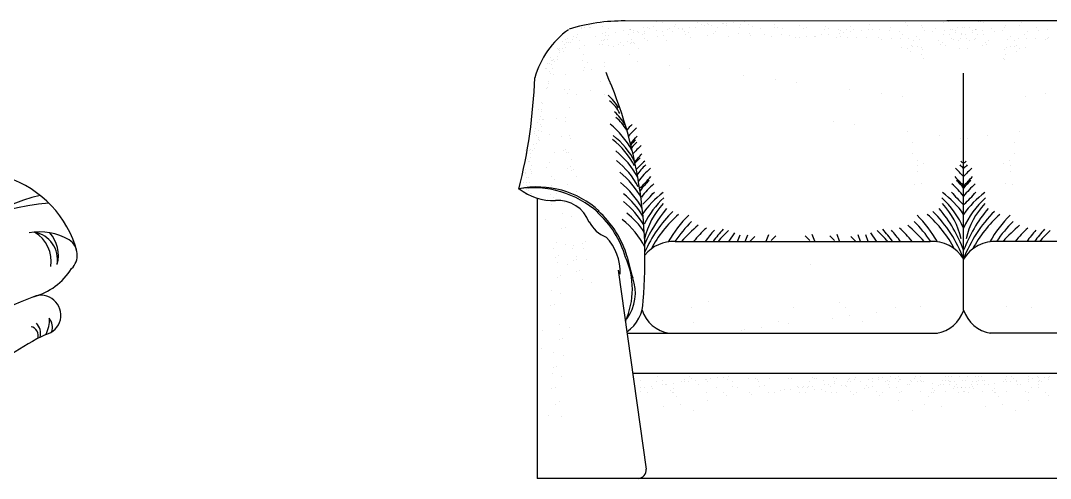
# Model space of a CAD drawing. Header units: inches. Extents: x 11.4 to 53.9, y 10.8 to 35.6.
# Drawn here: x 46.879 to 48.708, y 17.916 to 18.73 of the extents above; entities that cross this region are included whole.
import ezdxf

# ---------------------------------------------------------------- set-up
doc = ezdxf.new("R2010")
doc.units = ezdxf.units.IN
doc.header["$MEASUREMENT"] = 0
for name, color, linetype in [('02', 2, 'Continuous'), ('1', 1, 'Continuous'), ('4', 4, 'Continuous')]:
    doc.layers.add(name, color=color, linetype=linetype)

msp = doc.modelspace()

# ---------------------------------------------------------------- linework, layer by layer
at = {"layer": '02'}
for centre, radius, start, end in [((46.7952, 18.2706), 0.1903, 14.9143, 71.6635), ((47.0107, 18.0306), 0.4008, 103.9932, 172.4903), ((46.9639, 17.9658), 0.4411, 94.4955, 133.4333), ((46.9131, 18.2515), 0.1032, 59.5549, 100.6339), ((46.8722, 18.3021), 0.0611, 351.4958, 58.7472), ((46.8936, 18.3043), 0.0511, 351.6934, 78.3345), ((46.8848, 18.3126), 0.0614, 345.1579, 41.3895), ((46.9465, 18.3132), 0.0332, 314.0128, 55.265), ((46.8707, 18.352), 0.1171, 285.4499, 327.6089), ((46.9154, 18.2065), 0.0353, 283.6378, 112.5652), ((46.8941, 18.1701), 0.0163, 341.8919, 77.755), ((46.8868, 18.1733), 0.0278, 347.7543, 43.4797), ((46.8763, 18.1976), 0.0539, 331.88, 3.8191), ((46.9072, 18.1844), 0.0283, 344.3352, 36.3432), ((47.1125, 17.7765), 0.4384, 115.4967, 134.115)]:
    msp.add_arc(centre, radius, start, end, dxfattribs=at)
at = {"layer": '1'}
for p, q in [((47.8747, 18.7185), (47.8747, 18.7185)), ((47.8755, 18.7166), (47.8755, 18.7166)), ((47.8814, 18.7175), (47.8814, 18.7175)), ((47.8871, 18.7213), (47.8871, 18.7213)), ((47.8892, 18.7178), (47.8892, 18.7178)), ((47.8911, 18.7187), (47.8911, 18.7187)), ((47.9124, 18.7203), (47.9124, 18.7203)), ((47.9231, 18.7163), (47.9231, 18.7163)), ((47.9456, 18.7303), (48.5842, 18.7297)), ((47.9601, 18.7149), (47.9601, 18.7149)), ((47.9621, 18.7148), (47.9621, 18.7148)), ((47.9623, 18.7137), (47.9623, 18.7137)), ((47.9847, 18.7172), (47.9847, 18.7172)), ((47.9931, 18.7175), (47.9931, 18.7175)), ((47.9967, 18.7164), (47.9967, 18.7164)), ((48.0034, 18.7195), (48.0034, 18.7195)), ((48.0093, 18.728), (48.0093, 18.728)), ((48.0185, 18.7268), (48.0185, 18.7268)), ((48.0272, 18.7142), (48.0272, 18.7142)), ((48.0322, 18.7163), (48.0322, 18.7163)), ((48.0414, 18.7189), (48.0414, 18.7189)), ((48.0429, 18.7237), (48.0429, 18.7237)), ((48.047, 18.7163), (48.047, 18.7163)), ((48.0546, 18.717), (48.0546, 18.717)), ((48.0548, 18.7142), (48.0548, 18.7142)), ((48.0664, 18.7183), (48.0664, 18.7183)), ((48.0785, 18.7176), (48.0785, 18.7176)), ((48.0821, 18.7265), (48.0821, 18.7265)), ((48.0881, 18.7225), (48.0881, 18.7225)), ((48.0938, 18.7211), (48.0938, 18.7211)), ((48.0988, 18.7257), (48.0988, 18.7257)), ((48.1014, 18.7232), (48.1014, 18.7232)), ((48.1056, 18.7223), (48.1056, 18.7223)), ((48.1177, 18.7179), (48.1177, 18.7179)), ((48.1254, 18.7243), (48.1254, 18.7243)), ((48.1273, 18.7253), (48.1273, 18.7253)), ((48.133, 18.7251), (48.133, 18.7251)), ((48.1333, 18.7212), (48.1333, 18.7212)), ((48.1448, 18.7263), (48.1448, 18.7263)), ((48.1557, 18.7173), (48.1557, 18.7173)), ((48.1577, 18.7227), (48.1577, 18.7227)), ((48.1646, 18.7283), (48.1646, 18.7283)), ((48.1722, 18.7291), (48.1722, 18.7291)), ((48.1725, 18.7241), (48.1725, 18.7241)), ((48.1785, 18.72), (48.1785, 18.72)), ((48.1929, 18.716), (48.1929, 18.716)), ((48.2177, 18.7228), (48.2177, 18.7228)), ((48.2183, 18.718), (48.2183, 18.718)), ((48.2237, 18.7188), (48.2237, 18.7188)), ((48.2321, 18.7163), (48.2321, 18.7163)), ((48.2629, 18.7216), (48.2629, 18.7216)), ((48.2701, 18.7157), (48.2701, 18.7157)), ((48.2746, 18.7175), (48.2746, 18.7175)), ((48.3072, 18.7144), (48.3072, 18.7144)), ((48.3081, 18.7204), (48.3081, 18.7204)), ((48.3141, 18.7163), (48.3141, 18.7163)), ((48.3327, 18.7153), (48.3327, 18.7153)), ((48.3465, 18.7147), (48.3465, 18.7147)), ((48.3533, 18.7192), (48.3533, 18.7192)), ((48.3593, 18.7151), (48.3593, 18.7151)), ((48.3845, 18.7141), (48.3845, 18.7141)), ((48.3876, 18.7232), (48.3876, 18.7232)), ((48.3925, 18.7141), (48.3925, 18.7141)), ((48.4045, 18.7139), (48.4045, 18.7139)), ((48.424, 18.7184), (48.424, 18.7184)), ((48.4515, 18.7269), (48.4515, 18.7269)), ((48.4546, 18.7208), (48.4546, 18.7208)), ((48.4789, 18.7212), (48.4789, 18.7212)), ((48.4817, 18.7181), (48.4817, 18.7181)), ((48.5049, 18.7163), (48.5049, 18.7163)), ((48.5186, 18.7268), (48.5186, 18.7268)), ((49.1627, 18.7303), (48.5241, 18.7297)), ((48.5278, 18.728), (48.5278, 18.728)), ((48.5313, 18.7149), (48.5313, 18.7149)), ((48.5335, 18.7137), (48.5335, 18.7137)), ((48.544, 18.7175), (48.544, 18.7175)), ((48.5524, 18.7172), (48.5524, 18.7172)), ((48.5558, 18.7172), (48.5558, 18.7172)), ((48.5643, 18.7175), (48.5643, 18.7175)), ((48.5748, 18.7137), (48.5748, 18.7137)), ((48.5749, 18.7148), (48.5749, 18.7148)), ((48.577, 18.7149), (48.577, 18.7149)), ((48.5804, 18.728), (48.5804, 18.728)), ((48.5896, 18.7268), (48.5896, 18.7268)), ((48.6034, 18.7163), (48.6034, 18.7163)), ((48.6266, 18.7181), (48.6266, 18.7181)), ((48.6293, 18.7212), (48.6293, 18.7212)), ((48.6536, 18.7208), (48.6536, 18.7208)), ((48.6568, 18.7269), (48.6568, 18.7269)), ((48.6843, 18.7184), (48.6843, 18.7184)), ((48.7038, 18.7139), (48.7038, 18.7139)), ((47.8468, 18.6974), (47.8468, 18.6974)), ((47.8505, 18.6979), (47.8505, 18.6979)), ((47.8596, 18.697), (47.8596, 18.697)), ((47.8614, 18.7012), (47.8614, 18.7012)), ((47.8663, 18.7), (47.8663, 18.7)), ((47.8681, 18.706), (47.8681, 18.706)), ((47.8995, 18.7024), (47.8995, 18.7024)), ((47.9126, 18.7081), (47.9126, 18.7081)), ((47.9147, 18.6953), (47.9147, 18.6953)), ((47.9157, 18.6961), (47.9157, 18.6961)), ((47.918, 18.7032), (47.918, 18.7032)), ((47.9187, 18.7086), (47.9187, 18.7086)), ((47.9208, 18.6958), (47.9208, 18.6958)), ((47.9241, 18.7037), (47.9241, 18.7037)), ((47.9354, 18.7085), (47.9354, 18.7085)), ((47.9498, 18.7122), (47.9498, 18.7122)), ((47.9585, 18.7048), (47.9585, 18.7048)), ((47.9642, 18.6961), (47.9642, 18.6961)), ((47.9677, 18.7088), (47.9677, 18.7088)), ((47.9681, 18.7127), (47.9681, 18.7127)), ((47.9741, 18.7115), (47.9741, 18.7115)), ((47.9761, 18.709), (47.9761, 18.709)), ((47.9842, 18.7057), (47.9842, 18.7057)), ((47.987, 18.7072), (47.987, 18.7072)), ((47.9878, 18.6992), (47.9878, 18.6992)), ((47.988, 18.7102), (47.988, 18.7102)), ((47.993, 18.6956), (47.993, 18.6956)), ((48.0078, 18.7123), (48.0078, 18.7123)), ((48.0108, 18.7027), (48.0108, 18.7027)), ((48.0193, 18.7102), (48.0193, 18.7102)), ((48.0214, 18.7044), (48.0214, 18.7044)), ((48.0268, 18.6953), (48.0268, 18.6953)), ((48.0376, 18.7114), (48.0376, 18.7114)), ((48.0574, 18.7117), (48.0574, 18.7117)), ((48.0606, 18.7047), (48.0606, 18.7047)), ((48.0645, 18.709), (48.0645, 18.709)), ((48.0697, 18.6998), (48.0697, 18.6998)), ((48.0986, 18.7041), (48.0986, 18.7041)), ((48.1097, 18.7078), (48.1097, 18.7078)), ((48.1137, 18.7112), (48.1137, 18.7112)), ((48.1357, 18.7028), (48.1357, 18.7028)), ((48.1549, 18.7066), (48.1549, 18.7066)), ((48.1743, 18.7065), (48.1743, 18.7065)), ((48.175, 18.7031), (48.175, 18.7031)), ((48.2001, 18.7053), (48.2001, 18.7053)), ((48.213, 18.7025), (48.213, 18.7025)), ((48.2306, 18.7061), (48.2306, 18.7061)), ((48.2453, 18.7041), (48.2453, 18.7041)), ((48.2554, 18.7001), (48.2554, 18.7001)), ((48.263, 18.7009), (48.263, 18.7009)), ((48.2748, 18.7021), (48.2748, 18.7021)), ((48.2893, 18.7015), (48.2893, 18.7015)), ((48.2913, 18.7013), (48.2913, 18.7013)), ((48.3022, 18.7049), (48.3022, 18.7049)), ((48.314, 18.7061), (48.314, 18.7061)), ((48.3274, 18.7009), (48.3274, 18.7009)), ((48.3338, 18.7081), (48.3338, 18.7081)), ((48.3353, 18.7128), (48.3353, 18.7128)), ((48.3357, 18.7016), (48.3357, 18.7016)), ((48.3414, 18.7089), (48.3414, 18.7089)), ((48.3476, 18.7009), (48.3476, 18.7009)), ((48.3533, 18.7101), (48.3533, 18.7101)), ((48.3645, 18.6996), (48.3645, 18.6996)), ((48.373, 18.7121), (48.373, 18.7121)), ((48.3809, 18.7004), (48.3809, 18.7004)), ((48.4037, 18.6999), (48.4037, 18.6999)), ((48.4082, 18.6962), (48.4082, 18.6962)), ((48.4216, 18.7128), (48.4216, 18.7128)), ((48.4261, 18.6992), (48.4261, 18.6992)), ((48.4409, 18.7102), (48.4409, 18.7102)), ((48.4417, 18.6993), (48.4417, 18.6993)), ((48.4462, 18.7053), (48.4462, 18.7053)), ((48.457, 18.6985), (48.457, 18.6985)), ((48.4645, 18.6957), (48.4645, 18.6957)), ((48.4711, 18.7014), (48.4711, 18.7014)), ((48.4764, 18.6965), (48.4764, 18.6965)), ((48.4848, 18.712), (48.4848, 18.712)), ((48.4995, 18.7114), (48.4995, 18.7114)), ((48.5103, 18.6953), (48.5103, 18.6953)), ((48.5191, 18.7058), (48.5191, 18.7058)), ((48.521, 18.7122), (48.521, 18.7122)), ((48.5296, 18.7048), (48.5296, 18.7048)), ((48.5323, 18.6984), (48.5323, 18.6984)), ((48.5354, 18.6961), (48.5354, 18.6961)), ((48.5388, 18.7088), (48.5388, 18.7088)), ((48.5392, 18.7127), (48.5392, 18.7127)), ((48.5441, 18.6956), (48.5441, 18.6956)), ((48.5493, 18.6992), (48.5493, 18.6992)), ((48.5501, 18.7072), (48.5501, 18.7072)), ((48.5507, 18.7053), (48.5507, 18.7053)), ((48.5576, 18.7053), (48.5576, 18.7053)), ((48.559, 18.6992), (48.559, 18.6992)), ((48.5641, 18.6956), (48.5641, 18.6956)), ((48.569, 18.7127), (48.569, 18.7127)), ((48.5694, 18.7088), (48.5694, 18.7088)), ((48.5729, 18.6961), (48.5729, 18.6961)), ((48.576, 18.6984), (48.576, 18.6984)), ((48.5786, 18.7048), (48.5786, 18.7048)), ((48.5873, 18.7122), (48.5873, 18.7122)), ((48.5892, 18.7058), (48.5892, 18.7058)), ((48.5979, 18.6953), (48.5979, 18.6953)), ((48.6087, 18.7114), (48.6087, 18.7114)), ((48.6234, 18.712), (48.6234, 18.712)), ((48.6318, 18.6965), (48.6318, 18.6965)), ((48.6372, 18.7014), (48.6372, 18.7014)), ((48.6437, 18.6957), (48.6437, 18.6957)), ((48.6512, 18.6985), (48.6512, 18.6985)), ((48.662, 18.7053), (48.662, 18.7053)), ((48.6665, 18.6993), (48.6665, 18.6993)), ((48.6674, 18.7102), (48.6674, 18.7102)), ((48.6821, 18.6992), (48.6821, 18.6992)), ((48.6866, 18.7128), (48.6866, 18.7128)), ((48.7, 18.6962), (48.7, 18.6962)), ((48.7026, 18.6987), (48.7026, 18.6987)), ((48.7045, 18.6999), (48.7045, 18.6999)), ((47.8326, 18.6813), (47.8326, 18.6813)), ((47.834, 18.6782), (47.834, 18.6782)), ((47.8354, 18.6803), (47.8354, 18.6803)), ((47.8354, 18.6769), (47.8354, 18.6769)), ((47.8409, 18.6936), (47.8409, 18.6936)), ((47.842, 18.6803), (47.842, 18.6803)), ((47.8449, 18.688), (47.8449, 18.688)), ((47.8472, 18.6817), (47.8472, 18.6817)), ((47.8493, 18.6919), (47.8493, 18.6919)), ((47.8515, 18.6907), (47.8515, 18.6907)), ((47.8557, 18.6907), (47.8557, 18.6907)), ((47.8712, 18.6942), (47.8712, 18.6942)), ((47.8718, 18.6811), (47.8718, 18.6811)), ((47.8804, 18.6863), (47.8804, 18.6863)), ((47.9072, 18.6872), (47.9072, 18.6872)), ((47.9117, 18.6946), (47.9117, 18.6946)), ((47.9133, 18.6876), (47.9133, 18.6876)), ((47.924, 18.6855), (47.924, 18.6855)), ((47.9314, 18.6848), (47.9314, 18.6848)), ((47.9415, 18.688), (47.9415, 18.688)), ((47.9446, 18.6905), (47.9446, 18.6905)), ((47.9499, 18.6856), (47.9499, 18.6856)), ((47.9571, 18.6935), (47.9571, 18.6935)), ((47.9631, 18.6895), (47.9631, 18.6895)), ((47.9642, 18.6912), (47.9642, 18.6912)), ((47.9668, 18.6913), (47.9668, 18.6913)), ((47.9694, 18.6887), (47.9694, 18.6887)), ((47.9764, 18.6812), (47.9764, 18.6812)), ((48.444, 18.6819), (48.444, 18.6819)), ((48.4543, 18.68), (48.4543, 18.68)), ((48.461, 18.6851), (48.461, 18.6851)), ((48.4638, 18.684), (48.4638, 18.684)), ((48.4714, 18.6847), (48.4714, 18.6847)), ((48.4786, 18.682), (48.4786, 18.682)), ((48.4812, 18.6795), (48.4812, 18.6795)), ((48.5126, 18.688), (48.5126, 18.688)), ((48.5157, 18.6905), (48.5157, 18.6905)), ((48.5211, 18.6856), (48.5211, 18.6856)), ((48.5475, 18.6812), (48.5475, 18.6812)), ((48.5607, 18.6812), (48.5607, 18.6812)), ((48.5872, 18.6856), (48.5872, 18.6856)), ((48.5925, 18.6905), (48.5925, 18.6905)), ((48.5956, 18.688), (48.5956, 18.688)), ((48.627, 18.6795), (48.627, 18.6795)), ((48.6296, 18.682), (48.6296, 18.682)), ((48.6368, 18.6847), (48.6368, 18.6847)), ((48.6444, 18.684), (48.6444, 18.684)), ((48.6473, 18.6851), (48.6473, 18.6851)), ((48.6539, 18.68), (48.6539, 18.68)), ((48.6642, 18.6819), (48.6642, 18.6819)), ((47.8199, 18.6648), (47.8199, 18.6648)), ((47.8225, 18.6598), (47.8225, 18.6598)), ((47.8233, 18.6598), (47.8233, 18.6598)), ((47.8263, 18.6603), (47.8263, 18.6603)), ((47.8322, 18.661), (47.8322, 18.661)), ((47.8331, 18.6673), (47.8331, 18.6673)), ((47.8361, 18.6729), (47.8361, 18.6729)), ((47.8431, 18.6745), (47.8431, 18.6745)), ((47.8772, 18.66), (47.8772, 18.66)), ((47.8796, 18.6697), (47.8796, 18.6697)), ((47.9611, 18.67), (47.9611, 18.67)), ((48.4603, 18.6759), (48.4603, 18.6759)), ((48.4789, 18.67), (48.4789, 18.67)), ((48.4835, 18.6621), (48.4835, 18.6621)), ((48.6248, 18.6621), (48.6248, 18.6621)), ((48.6263, 18.6613), (48.6263, 18.6613)), ((48.6293, 18.67), (48.6293, 18.67)), ((48.6479, 18.6759), (48.6479, 18.6759)), ((47.8108, 18.6457), (47.8108, 18.6457)), ((47.8129, 18.6448), (47.8129, 18.6448)), ((47.8145, 18.6531), (47.8145, 18.6531)), ((47.8193, 18.6547), (47.8193, 18.6547)), ((47.8193, 18.6406), (47.8193, 18.6406)), ((47.8224, 18.6528), (47.8224, 18.6528)), ((47.8237, 18.6458), (47.8237, 18.6458)), ((47.8271, 18.6582), (47.8271, 18.6582)), ((47.8793, 18.6407), (47.8793, 18.6407)), ((47.8815, 18.6475), (47.8815, 18.6475)), ((47.8858, 18.6553), (47.8858, 18.6553)), ((47.8924, 18.6429), (47.8924, 18.6429)), ((47.9155, 18.6555), (47.9155, 18.6555)), ((47.9165, 18.6493), (47.9165, 18.6493)), ((47.9746, 18.6571), (47.9746, 18.6571)), ((48.0316, 18.6496), (48.0316, 18.6496)), ((48.068, 18.6448), (48.068, 18.6448)), ((47.8201, 18.6357), (47.8201, 18.6357)), ((47.8253, 18.6347), (47.8253, 18.6347)), ((47.8473, 18.6351), (47.8473, 18.6351)), ((47.9087, 18.622), (47.9087, 18.622)), ((47.9238, 18.624), (47.9238, 18.624)), ((48.1631, 18.6323), (48.1631, 18.6323)), ((48.22, 18.6248), (48.22, 18.6248)), ((48.5541, 18.2156), (48.5541, 18.6369)), ((47.8123, 18.61), (47.8123, 18.61)), ((47.8153, 18.6106), (47.8153, 18.6106)), ((47.8162, 18.6188), (47.8162, 18.6188)), ((47.8175, 18.6212), (47.8175, 18.6212)), ((47.8453, 18.6072), (47.8453, 18.6072)), ((47.8537, 18.6073), (47.8537, 18.6073)), ((47.8907, 18.6059), (47.8907, 18.6059)), ((47.9248, 18.6178), (47.9248, 18.6178)), ((48.2564, 18.62), (48.2564, 18.62)), ((48.3515, 18.6075), (48.3515, 18.6075)), ((47.8512, 18.6007), (47.8512, 18.6007)), ((47.8659, 18.5995), (47.8659, 18.5995)), ((47.9168, 18.5995), (47.9168, 18.5995)), ((48.4084, 18.6), (48.4084, 18.6)), ((48.4448, 18.5952), (48.4448, 18.5952)), ((48.6634, 18.5952), (48.6634, 18.5952)), ((48.6998, 18.6), (48.6998, 18.6)), ((47.7985, 18.5721), (47.7985, 18.5721)), ((47.8034, 18.5693), (47.8034, 18.5693)), ((47.8044, 18.5728), (47.8044, 18.5728)), ((47.8049, 18.584), (47.8049, 18.584)), ((47.8061, 18.5828), (47.8061, 18.5828)), ((47.8545, 18.5765), (47.8545, 18.5765)), ((47.7965, 18.5493), (47.7965, 18.5493)), ((47.8015, 18.5537), (47.8015, 18.5537)), ((47.8018, 18.5597), (47.8018, 18.5597)), ((47.8052, 18.5542), (47.8052, 18.5542)), ((47.8075, 18.5549), (47.8075, 18.5549)), ((47.831, 18.5555), (47.831, 18.5555)), ((47.8461, 18.5574), (47.8461, 18.5574)), ((47.8471, 18.5513), (47.8471, 18.5513)), ((48.323, 18.5504), (48.323, 18.5504)), ((47.7924, 18.5337), (47.7924, 18.5337)), ((47.7935, 18.5389), (47.7935, 18.5389)), ((47.7983, 18.5344), (47.7983, 18.5344)), ((47.8022, 18.5457), (47.8022, 18.5457)), ((47.8041, 18.5423), (47.8041, 18.5423)), ((47.8043, 18.5325), (47.8043, 18.5325)), ((48.3595, 18.5456), (48.3595, 18.5456)), ((48.4545, 18.5331), (48.4545, 18.5331)), ((48.6537, 18.5331), (48.6537, 18.5331)), ((47.7925, 18.5289), (47.7925, 18.5289)), ((47.7956, 18.5258), (47.7956, 18.5258)), ((47.7983, 18.5194), (47.7983, 18.5194)), ((47.7988, 18.5231), (47.7988, 18.5231)), ((47.8007, 18.5166), (47.8007, 18.5166)), ((47.8185, 18.528), (47.8185, 18.528)), ((47.8393, 18.524), (47.8393, 18.524)), ((47.8544, 18.5259), (47.8544, 18.5259)), ((47.8554, 18.5198), (47.8554, 18.5198)), ((48.4638, 18.5135), (48.4638, 18.5135)), ((48.5114, 18.5256), (48.5114, 18.5256)), ((48.5479, 18.5208), (48.5479, 18.5208)), ((48.5604, 18.5208), (48.5604, 18.5208)), ((48.5968, 18.5256), (48.5968, 18.5256)), ((48.6445, 18.5135), (48.6445, 18.5135)), ((47.7763, 18.4986), (47.7763, 18.4986)), ((47.7786, 18.5017), (47.7786, 18.5017)), ((47.7822, 18.4993), (47.7822, 18.4993)), ((47.7841, 18.4946), (47.7841, 18.4946)), ((47.7849, 18.5003), (47.7849, 18.5003)), ((47.7875, 18.499), (47.7875, 18.499)), ((47.7898, 18.5103), (47.7898, 18.5103)), ((47.7919, 18.5031), (47.7919, 18.5031)), ((47.796, 18.5118), (47.796, 18.5118)), ((47.8268, 18.4965), (47.8268, 18.4965)), ((47.8431, 18.4985), (47.8431, 18.4985)), ((47.8474, 18.5015), (47.8474, 18.5015)), ((47.8489, 18.4953), (47.8489, 18.4953)), ((47.8527, 18.4966), (47.8527, 18.4966)), ((48.4631, 18.494), (48.4631, 18.494)), ((48.6451, 18.494), (48.6451, 18.494)), ((47.7756, 18.4931), (47.7756, 18.4931)), ((47.7758, 18.4854), (47.7758, 18.4854)), ((47.776, 18.4791), (47.776, 18.4791)), ((47.7789, 18.4835), (47.7789, 18.4835)), ((47.7806, 18.479), (47.7806, 18.479)), ((47.783, 18.4806), (47.783, 18.4806)), ((47.7854, 18.4863), (47.7854, 18.4863)), ((47.8183, 18.4786), (47.8183, 18.4786)), ((47.8578, 18.4838), (47.8578, 18.4838)), ((48.472, 18.482), (48.472, 18.482)), ((48.6362, 18.482), (48.6362, 18.482)), ((47.775, 18.4577), (47.775, 18.4577)), ((47.7761, 18.4609), (47.7761, 18.4609)), ((47.7765, 18.4651), (47.7765, 18.4651)), ((47.7848, 18.4653), (47.7848, 18.4653)), ((47.7858, 18.4723), (47.7858, 18.4723)), ((47.7859, 18.4622), (47.7859, 18.4622)), ((47.7863, 18.4583), (47.7863, 18.4583)), ((47.8139, 18.4684), (47.8139, 18.4684)), ((47.8513, 18.467), (47.8513, 18.467)), ((47.8557, 18.47), (47.8557, 18.47)), ((47.8572, 18.4638), (47.8572, 18.4638)), ((47.861, 18.4651), (47.861, 18.4651)), ((48.4714, 18.4625), (48.4714, 18.4625)), ((48.4716, 18.4725), (48.4716, 18.4725)), ((48.4828, 18.4754), (48.4828, 18.4754)), ((48.6254, 18.4754), (48.6254, 18.4754)), ((48.6366, 18.4725), (48.6366, 18.4725)), ((48.6368, 18.4625), (48.6368, 18.4625)), ((47.7731, 18.4417), (47.7731, 18.4417)), ((47.7768, 18.4422), (47.7768, 18.4422)), ((47.7769, 18.4511), (47.7769, 18.4511)), ((47.7813, 18.4519), (47.7813, 18.4519)), ((47.7828, 18.443), (47.7828, 18.443)), ((47.8224, 18.4538), (47.8224, 18.4538)), ((47.8266, 18.4471), (47.8266, 18.4471)), ((47.8507, 18.4394), (47.8507, 18.4394)), ((47.8661, 18.4523), (47.8661, 18.4523)), ((48.4799, 18.441), (48.4799, 18.441)), ((48.6283, 18.441), (48.6283, 18.441)), ((47.7765, 18.4217), (47.7765, 18.4217)), ((47.7774, 18.4372), (47.7774, 18.4372)), ((47.7774, 18.43), (47.7774, 18.43)), ((47.7805, 18.4281), (47.7805, 18.4281)), ((47.781, 18.4311), (47.781, 18.4311)), ((47.7845, 18.4223), (47.7845, 18.4223)), ((47.7864, 18.423), (47.7864, 18.423)), ((47.8196, 18.4214), (47.8196, 18.4214)), ((47.8222, 18.4369), (47.8222, 18.4369)), ((47.8307, 18.4224), (47.8307, 18.4224)), ((47.8665, 18.4258), (47.8665, 18.4258)), ((48.4669, 18.4388), (48.4669, 18.4388)), ((48.6413, 18.4388), (48.6413, 18.4388)), ((47.7968, 18.4145), (47.7968, 17.9163)), ((47.8157, 18.4125), (47.8157, 18.4125)), ((47.8215, 18.4038), (47.8215, 18.4038)), ((47.8249, 18.4165), (47.8249, 18.4165)), ((47.8451, 18.4069), (47.8451, 18.4069)), ((47.859, 18.4079), (47.859, 18.4079)), ((47.8411, 18.3868), (47.8411, 18.3868)), ((47.8107, 18.3759), (47.8107, 18.3759)), ((47.858, 18.3821), (47.858, 18.3821)), ((47.8402, 18.3602), (47.8402, 18.3602)), ((47.8462, 18.3623), (47.8462, 18.3623)), ((48.1377, 18.3382), (48.1478, 18.3528)), ((48.1523, 18.3373), (48.1569, 18.3491)), ((48.166, 18.3373), (48.1706, 18.3491)), ((48.2034, 18.3382), (48.2079, 18.35)), ((48.2899, 18.3382), (48.2853, 18.35)), ((48.3337, 18.3382), (48.3292, 18.35)), ((48.3711, 18.3373), (48.3665, 18.3491)), ((48.3848, 18.3373), (48.3802, 18.3491)), ((48.3993, 18.3382), (48.3893, 18.3528)), ((47.8302, 18.3362), (47.8302, 18.3362)), ((47.847, 18.3315), (47.847, 18.3315)), ((47.8612, 18.3297), (47.8612, 18.3297)), ((47.8772, 18.3347), (47.8772, 18.3347)), ((47.8831, 18.3368), (47.8831, 18.3368)), ((48.0415, 18.3375), (48.4945, 18.3375)), ((48.1751, 18.3382), (48.1833, 18.3464)), ((48.2125, 18.3391), (48.2207, 18.3473)), ((48.2808, 18.3391), (48.2726, 18.3473)), ((48.3246, 18.3391), (48.3164, 18.3473)), ((48.362, 18.3382), (48.3538, 18.3464)), ((49.0668, 18.3375), (48.6137, 18.3375)), ((47.8259, 18.325), (47.8259, 18.325)), ((47.8352, 18.3118), (47.8352, 18.3118)), ((47.8593, 18.3251), (47.8593, 18.3251)), ((47.8781, 18.325), (47.8781, 18.325)), ((47.8293, 18.3096), (47.8293, 18.3096)), ((47.8329, 18.3007), (47.8329, 18.3007)), ((47.8498, 18.296), (47.8498, 18.296)), ((47.8603, 18.3031), (47.8603, 18.3031)), ((47.8662, 18.3053), (47.8662, 18.3053)), ((47.8672, 18.3107), (47.8672, 18.3107)), ((47.884, 18.306), (47.884, 18.306)), ((48.2823, 18.2962), (48.2823, 18.2962)), ((47.838, 18.2762), (47.838, 18.2762)), ((47.8662, 18.2841), (47.8662, 18.2841)), ((47.8722, 18.2863), (47.8722, 18.2863)), ((47.9404, 18.2867), (47.9902, 17.9329)), ((47.832, 18.2741), (47.832, 18.2741)), ((47.8763, 18.2696), (47.8763, 18.2696)), ((47.8931, 18.2649), (47.8931, 18.2649)), ((47.822, 18.2501), (47.822, 18.2501)), ((47.8388, 18.2454), (47.8388, 18.2454)), ((47.8211, 18.2235), (47.8211, 18.2235)), ((47.827, 18.2257), (47.827, 18.2257)), ((48.0713, 18.2198), (48.0713, 18.2198)), ((48.1014, 18.2316), (48.1014, 18.2316)), ((48.2521, 18.2202), (48.2521, 18.2202)), ((48.3338, 18.2296), (48.3338, 18.2296)), ((48.3445, 18.2198), (48.3445, 18.2198)), ((48.433, 18.2205), (48.433, 18.2205)), ((48.4778, 18.222), (48.4778, 18.222)), ((48.6304, 18.222), (48.6304, 18.222)), ((48.6753, 18.2205), (48.6753, 18.2205)), ((48.3215, 18.2014), (48.3215, 18.2014)), ((48.3517, 18.2054), (48.3517, 18.2054)), ((48.3989, 18.2116), (48.3989, 18.2116)), ((47.837, 18.19), (47.837, 18.19)), ((47.8539, 18.1853), (47.8539, 18.1853)), ((48.0737, 18.1938), (48.0737, 18.1938)), ((48.1954, 18.1848), (48.1954, 18.1848)), ((48.2258, 18.1957), (48.2258, 18.1957)), ((48.2426, 18.191), (48.2426, 18.191)), ((48.3743, 18.195), (48.3743, 18.195)), ((47.8066, 18.1791), (47.8066, 18.1791)), ((47.8421, 18.1655), (47.8421, 18.1655)), ((47.9562, 18.1747), (48.5074, 18.1747)), ((48.1592, 18.1787), (48.1592, 18.1787)), ((48.1651, 18.1808), (48.1651, 18.1808)), ((49.1521, 18.1747), (48.6008, 18.1747)), ((47.8036, 18.1471), (47.8036, 18.1471)), ((47.8361, 18.1634), (47.8361, 18.1634)), ((47.8261, 18.1394), (47.8261, 18.1394)), ((47.8429, 18.1347), (47.8429, 18.1347)), ((47.7962, 18.1235), (47.7962, 18.1235)), ((47.8252, 18.1128), (47.8252, 18.1128)), ((47.8311, 18.115), (47.8311, 18.115)), ((47.8233, 18.1025), (47.8233, 18.1025)), ((47.8402, 18.0978), (47.8402, 18.0978)), ((49.142, 18.1029), (47.9663, 18.1029)), ((48.0098, 18.0971), (48.0098, 18.0971)), ((48.0577, 18.0916), (48.0577, 18.0916)), ((48.0679, 18.0966), (48.0679, 18.0966)), ((48.0706, 18.0941), (48.0706, 18.0941)), ((48.0973, 18.0929), (48.0973, 18.0929)), ((48.1049, 18.0939), (48.1049, 18.0939)), ((48.1167, 18.0954), (48.1167, 18.0954)), ((48.1269, 18.0953), (48.1269, 18.0953)), ((48.1341, 18.0928), (48.1341, 18.0928)), ((48.1364, 18.098), (48.1364, 18.098)), ((48.1721, 18.0933), (48.1721, 18.0933)), ((48.185, 18.0948), (48.185, 18.0948)), ((48.1877, 18.0923), (48.1877, 18.0923)), ((48.2093, 18.0931), (48.2093, 18.0931)), ((48.2439, 18.0935), (48.2439, 18.0935)), ((48.2485, 18.0946), (48.2485, 18.0946)), ((48.2865, 18.095), (48.2865, 18.095)), ((48.2886, 18.0946), (48.2886, 18.0946)), ((48.2932, 18.0935), (48.2932, 18.0935)), ((48.3236, 18.0949), (48.3236, 18.0949)), ((48.3278, 18.0931), (48.3278, 18.0931)), ((48.3494, 18.0923), (48.3494, 18.0923)), ((48.3521, 18.0948), (48.3521, 18.0948)), ((48.361, 18.0917), (48.361, 18.0917)), ((48.3628, 18.0963), (48.3628, 18.0963)), ((48.3843, 18.093), (48.3843, 18.093)), ((48.3919, 18.094), (48.3919, 18.094)), ((48.403, 18.0928), (48.403, 18.0928)), ((48.4037, 18.0956), (48.4037, 18.0956)), ((48.4102, 18.0953), (48.4102, 18.0953)), ((48.4234, 18.0982), (48.4234, 18.0982)), ((48.4322, 18.0939), (48.4322, 18.0939)), ((48.438, 18.0966), (48.438, 18.0966)), ((48.4398, 18.0929), (48.4398, 18.0929)), ((48.4665, 18.0941), (48.4665, 18.0941)), ((48.4692, 18.0966), (48.4692, 18.0966)), ((48.4772, 18.098), (48.4772, 18.098)), ((48.5221, 18.098), (48.5221, 18.098)), ((48.5273, 18.0971), (48.5273, 18.0971)), ((48.5323, 18.0982), (48.5323, 18.0982)), ((48.5469, 18.0966), (48.5469, 18.0966)), ((48.5613, 18.0966), (48.5613, 18.0966)), ((48.5759, 18.0982), (48.5759, 18.0982)), ((48.581, 18.0971), (48.581, 18.0971)), ((48.5861, 18.098), (48.5861, 18.098)), ((48.6289, 18.0916), (48.6289, 18.0916)), ((48.631, 18.098), (48.631, 18.098)), ((48.6391, 18.0966), (48.6391, 18.0966)), ((48.6418, 18.0941), (48.6418, 18.0941)), ((48.6685, 18.0929), (48.6685, 18.0929)), ((48.6702, 18.0966), (48.6702, 18.0966)), ((48.676, 18.0939), (48.676, 18.0939)), ((48.6848, 18.0982), (48.6848, 18.0982)), ((48.6878, 18.0954), (48.6878, 18.0954)), ((48.698, 18.0953), (48.698, 18.0953)), ((48.7046, 18.0956), (48.7046, 18.0956)), ((48.7053, 18.0928), (48.7053, 18.0928)), ((48.7074, 18.0968), (48.7074, 18.0968)), ((47.8224, 18.0759), (47.8224, 18.0759)), ((47.8284, 18.0781), (47.8284, 18.0781)), ((47.9801, 18.0774), (47.9801, 18.0774)), ((47.9805, 18.0897), (47.9805, 18.0897)), ((47.9876, 18.0784), (47.9876, 18.0784)), ((47.9994, 18.08), (47.9994, 18.08)), ((48.001, 18.0768), (48.001, 18.0768)), ((48.0085, 18.0878), (48.0085, 18.0878)), ((48.0192, 18.0826), (48.0192, 18.0826)), ((48.0197, 18.0911), (48.0197, 18.0911)), ((48.0243, 18.0838), (48.0243, 18.0838)), ((48.0267, 18.0836), (48.0267, 18.0836)), ((48.0382, 18.0766), (48.0382, 18.0766)), ((48.0385, 18.0851), (48.0385, 18.0851)), ((48.0538, 18.0879), (48.0538, 18.0879)), ((48.0583, 18.0877), (48.0583, 18.0877)), ((48.0658, 18.0887), (48.0658, 18.0887)), ((48.0776, 18.0903), (48.0776, 18.0903)), ((48.0832, 18.0825), (48.0832, 18.0825)), ((48.0949, 18.0914), (48.0949, 18.0914)), ((48.099, 18.088), (48.099, 18.088)), ((48.1154, 18.0785), (48.1154, 18.0785)), ((48.144, 18.0796), (48.144, 18.0796)), ((48.1442, 18.0881), (48.1442, 18.0881)), ((48.1525, 18.0783), (48.1525, 18.0783)), ((48.1894, 18.0882), (48.1894, 18.0882)), ((48.1918, 18.0797), (48.1918, 18.0797)), ((48.2003, 18.0808), (48.2003, 18.0808)), ((48.2355, 18.0735), (48.2355, 18.0735)), ((48.2473, 18.075), (48.2473, 18.075)), ((48.2584, 18.0803), (48.2584, 18.0803)), ((48.2611, 18.0778), (48.2611, 18.0778)), ((48.2671, 18.0776), (48.2671, 18.0776)), ((48.2702, 18.08), (48.2702, 18.08)), ((48.276, 18.0778), (48.276, 18.0778)), ((48.2787, 18.0803), (48.2787, 18.0803)), ((48.2798, 18.0883), (48.2798, 18.0883)), ((48.2864, 18.0802), (48.2864, 18.0802)), ((48.2898, 18.075), (48.2898, 18.075)), ((48.3016, 18.0735), (48.3016, 18.0735)), ((48.3047, 18.0906), (48.3047, 18.0906)), ((48.3061, 18.0828), (48.3061, 18.0828)), ((48.3137, 18.0837), (48.3137, 18.0837)), ((48.3174, 18.079), (48.3174, 18.079)), ((48.3251, 18.0884), (48.3251, 18.0884)), ((48.3255, 18.0853), (48.3255, 18.0853)), ((48.3368, 18.0808), (48.3368, 18.0808)), ((48.3441, 18.0819), (48.3441, 18.0819)), ((48.3453, 18.0797), (48.3453, 18.0797)), ((48.3477, 18.0882), (48.3477, 18.0882)), ((48.3528, 18.0889), (48.3528, 18.0889)), ((48.3703, 18.0885), (48.3703, 18.0885)), ((48.3781, 18.076), (48.3781, 18.076)), ((48.3813, 18.0817), (48.3813, 18.0817)), ((48.3846, 18.0783), (48.3846, 18.0783)), ((48.3929, 18.0881), (48.3929, 18.0881)), ((48.3931, 18.0796), (48.3931, 18.0796)), ((48.4155, 18.0886), (48.4155, 18.0886)), ((48.4191, 18.0912), (48.4191, 18.0912)), ((48.4205, 18.0831), (48.4205, 18.0831)), ((48.4217, 18.0785), (48.4217, 18.0785)), ((48.4218, 18.0888), (48.4218, 18.0888)), ((48.4344, 18.0772), (48.4344, 18.0772)), ((48.4381, 18.088), (48.4381, 18.088)), ((48.4422, 18.0914), (48.4422, 18.0914)), ((48.4539, 18.0825), (48.4539, 18.0825)), ((48.4585, 18.0836), (48.4585, 18.0836)), ((48.4595, 18.0903), (48.4595, 18.0903)), ((48.4607, 18.0887), (48.4607, 18.0887)), ((48.4713, 18.0887), (48.4713, 18.0887)), ((48.4781, 18.0899), (48.4781, 18.0899)), ((48.4788, 18.0877), (48.4788, 18.0877)), ((48.4833, 18.0879), (48.4833, 18.0879)), ((48.4986, 18.0851), (48.4986, 18.0851)), ((48.4989, 18.0766), (48.4989, 18.0766)), ((48.5101, 18.0814), (48.5101, 18.0814)), ((48.5128, 18.0838), (48.5128, 18.0838)), ((48.5174, 18.0911), (48.5174, 18.0911)), ((48.5179, 18.0826), (48.5179, 18.0826)), ((48.5213, 18.0899), (48.5213, 18.0899)), ((48.528, 18.0912), (48.528, 18.0912)), ((48.5286, 18.0878), (48.5286, 18.0878)), ((48.5294, 18.0831), (48.5294, 18.0831)), ((48.5307, 18.0888), (48.5307, 18.0888)), ((48.5361, 18.0768), (48.5361, 18.0768)), ((48.5376, 18.08), (48.5376, 18.08)), ((48.5386, 18.0887), (48.5386, 18.0887)), ((48.5408, 18.0836), (48.5408, 18.0836)), ((48.5433, 18.0772), (48.5433, 18.0772)), ((48.5495, 18.0784), (48.5495, 18.0784)), ((48.5512, 18.0774), (48.5512, 18.0774)), ((48.5517, 18.0897), (48.5517, 18.0897)), ((48.5566, 18.0897), (48.5566, 18.0897)), ((48.557, 18.0774), (48.557, 18.0774)), ((48.5649, 18.0772), (48.5649, 18.0772)), ((48.5674, 18.0836), (48.5674, 18.0836)), ((48.5696, 18.0887), (48.5696, 18.0887)), ((48.5706, 18.08), (48.5706, 18.08)), ((48.5722, 18.0768), (48.5722, 18.0768)), ((48.5776, 18.0888), (48.5776, 18.0888)), ((48.5788, 18.0831), (48.5788, 18.0831)), ((48.5802, 18.0912), (48.5802, 18.0912)), ((48.587, 18.0899), (48.587, 18.0899)), ((48.5903, 18.0826), (48.5903, 18.0826)), ((48.5909, 18.0911), (48.5909, 18.0911)), ((48.5979, 18.0836), (48.5979, 18.0836)), ((48.6093, 18.0766), (48.6093, 18.0766)), ((48.6097, 18.0851), (48.6097, 18.0851)), ((48.6249, 18.0879), (48.6249, 18.0879)), ((48.6294, 18.0877), (48.6294, 18.0877)), ((48.637, 18.0887), (48.637, 18.0887)), ((48.6475, 18.0887), (48.6475, 18.0887)), ((48.6488, 18.0903), (48.6488, 18.0903)), ((48.6497, 18.0836), (48.6497, 18.0836)), ((48.6544, 18.0825), (48.6544, 18.0825)), ((48.6701, 18.088), (48.6701, 18.088)), ((48.6738, 18.0772), (48.6738, 18.0772)), ((48.6865, 18.0888), (48.6865, 18.0888)), ((48.6865, 18.0785), (48.6865, 18.0785)), ((48.6878, 18.0831), (48.6878, 18.0831)), ((48.6891, 18.0912), (48.6891, 18.0912)), ((48.6928, 18.0886), (48.6928, 18.0886)), ((47.9806, 18.0711), (47.9806, 18.0711)), ((47.9921, 18.0694), (47.9921, 18.0694)), ((48.0339, 18.0722), (48.0339, 18.0722)), ((48.0373, 18.0695), (48.0373, 18.0695)), ((48.0396, 18.0698), (48.0396, 18.0698)), ((48.0447, 18.0624), (48.0447, 18.0624)), ((48.0977, 18.0693), (48.0977, 18.0693)), ((48.1277, 18.0697), (48.1277, 18.0697)), ((48.1332, 18.0631), (48.1332, 18.0631)), ((48.173, 18.0698), (48.173, 18.0698)), ((48.178, 18.0646), (48.178, 18.0646)), ((48.2083, 18.0699), (48.2083, 18.0699)), ((48.2182, 18.0698), (48.2182, 18.0698)), ((48.228, 18.0725), (48.228, 18.0725)), ((48.2634, 18.0699), (48.2634, 18.0699)), ((48.2737, 18.0699), (48.2737, 18.0699)), ((48.3086, 18.07), (48.3086, 18.07)), ((48.3189, 18.0698), (48.3189, 18.0698)), ((48.3288, 18.0699), (48.3288, 18.0699)), ((48.3538, 18.0701), (48.3538, 18.0701)), ((48.3591, 18.0646), (48.3591, 18.0646)), ((48.3641, 18.0698), (48.3641, 18.0698)), ((48.399, 18.0702), (48.399, 18.0702)), ((48.4039, 18.0631), (48.4039, 18.0631)), ((48.4093, 18.0697), (48.4093, 18.0697)), ((48.4394, 18.0693), (48.4394, 18.0693)), ((48.4443, 18.0703), (48.4443, 18.0703)), ((48.4781, 18.07), (48.4781, 18.07)), ((48.4924, 18.0624), (48.4924, 18.0624)), ((48.4975, 18.0698), (48.4975, 18.0698)), ((48.4998, 18.0695), (48.4998, 18.0695)), ((48.5031, 18.0722), (48.5031, 18.0722)), ((48.5212, 18.07), (48.5212, 18.07)), ((48.545, 18.0694), (48.545, 18.0694)), ((48.5532, 18.0703), (48.5532, 18.0703)), ((48.5565, 18.0711), (48.5565, 18.0711)), ((48.5632, 18.0694), (48.5632, 18.0694)), ((48.587, 18.07), (48.587, 18.07)), ((48.6051, 18.0722), (48.6051, 18.0722)), ((48.6085, 18.0695), (48.6085, 18.0695)), ((48.6107, 18.0698), (48.6107, 18.0698)), ((48.6158, 18.0624), (48.6158, 18.0624)), ((48.6301, 18.07), (48.6301, 18.07)), ((48.664, 18.0703), (48.664, 18.0703)), ((48.6688, 18.0693), (48.6688, 18.0693)), ((48.6989, 18.0697), (48.6989, 18.0697)), ((48.7043, 18.0631), (48.7043, 18.0631)), ((47.8292, 18.0473), (47.8292, 18.0473)), ((47.8371, 18.0528), (47.8371, 18.0528)), ((48.0216, 18.044), (48.0216, 18.044)), ((48.0519, 18.048), (48.0519, 18.048)), ((48.0745, 18.0376), (48.0745, 18.0376)), ((48.0991, 18.0542), (48.0991, 18.0542)), ((48.438, 18.0542), (48.438, 18.0542)), ((48.4626, 18.0376), (48.4626, 18.0376)), ((48.4852, 18.048), (48.4852, 18.048)), ((48.5154, 18.044), (48.5154, 18.044)), ((48.5928, 18.044), (48.5928, 18.044)), ((48.623, 18.048), (48.623, 18.048)), ((48.6456, 18.0376), (48.6456, 18.0376)), ((48.6702, 18.0542), (48.6702, 18.0542)), ((47.8174, 18.0275), (47.8174, 18.0275)), ((47.8395, 18.0268), (47.8395, 18.0268)), ((49.3114, 17.9163), (47.7968, 17.9163))]:
    msp.add_line(p, q, dxfattribs=at)
for centre, radius, start, end in [((47.9462, 18.5845), 0.1601, 125.9361, 163.9711), ((47.9496, 18.4027), 0.3269, 89.4217, 107.1499), ((46.8236, 18.6653), 0.9694, 345.9865, 357.8391), ((47.1557, 18.3057), 0.8324, 354.9294, 23.507), ((47.8783, 18.5419), 0.0709, 27.845, 51.5287), ((47.881, 18.532), 0.0709, 27.845, 51.5287), ((47.8897, 18.5123), 0.0709, 27.845, 51.5287), ((47.8924, 18.5025), 0.0709, 27.845, 51.5287), ((47.8341, 18.4305), 0.1478, 27.845, 51.5287), ((48.0391, 18.4646), 0.1096, 132.4543, 139.5463), ((48.0709, 18.4275), 0.1486, 131.0642, 139.0252), ((47.8387, 18.4031), 0.1478, 27.845, 51.5287), ((47.8398, 18.41), 0.1478, 27.845, 51.5287), ((47.7585, 18.7089), 0.2835, 315.9278, 319.5417), ((48.0452, 18.437), 0.1096, 132.4543, 138.7109), ((48.0474, 18.4331), 0.1096, 132.4543, 139.4855), ((47.8444, 18.3827), 0.1478, 27.845, 51.5287), ((48.0792, 18.396), 0.1486, 131.0642, 139.189), ((47.8455, 18.3656), 0.1478, 27.845, 51.5287), ((47.7668, 18.6774), 0.2835, 315.7147, 319.5417), ((48.0535, 18.4055), 0.1096, 132.4543, 139.3509), ((48.0853, 18.3683), 0.1486, 131.0642, 139.2805), ((48.4518, 18.3683), 0.1486, 46.4842, 48.9358), ((48.6565, 18.3683), 0.1486, 131.0642, 133.5158), ((47.8512, 18.3451), 0.1478, 27.845, 51.5287), ((48.0634, 18.3928), 0.1096, 132.4543, 145.1356), ((48.0953, 18.3556), 0.1486, 131.0642, 143.5058), ((48.4418, 18.3556), 0.1486, 40.929, 48.9358), ((48.4737, 18.3928), 0.1096, 42.7702, 47.5457), ((48.6346, 18.3928), 0.1096, 132.4543, 137.2298), ((48.6664, 18.3556), 0.1486, 131.0642, 139.071), ((47.8524, 18.3269), 0.1478, 27.845, 51.5287), ((47.7829, 18.6371), 0.2835, 313.516, 319.5417), ((48.0695, 18.3651), 0.1096, 132.4543, 145.1356), ((48.1014, 18.328), 0.1486, 131.0642, 143.5058), ((48.4357, 18.328), 0.1486, 37.2079, 48.9358), ((48.7542, 18.6371), 0.2835, 220.4583, 225.098), ((48.4676, 18.3651), 0.1096, 37.8529, 47.5457), ((48.354, 18.6371), 0.2835, 314.902, 319.5417), ((48.6407, 18.3651), 0.1096, 132.4543, 142.1471), ((48.6725, 18.328), 0.1486, 131.0642, 142.7921), ((47.7891, 18.2589), 0.1742, 48.3749, 98.5406), ((47.797, 18.2733), 0.1612, 47.1093, 101.6202), ((47.8259, 18.5105), 0.1003, 232.281, 271.7594), ((47.858, 18.3064), 0.1478, 31.1275, 51.5287), ((48.1166, 18.2935), 0.1623, 126.2662, 145.4053), ((47.789, 18.6094), 0.2835, 313.516, 319.5417), ((48.4205, 18.2935), 0.1623, 34.5947, 53.7338), ((48.7481, 18.6094), 0.2835, 220.4583, 226.484), ((48.6877, 18.2935), 0.1623, 126.2662, 145.4053), ((48.3601, 18.6094), 0.2835, 313.516, 319.5417), ((47.8337, 18.3517), 0.0587, 19.7324, 94.6105), ((47.858, 18.2927), 0.1478, 30.1188, 51.5287), ((48.1278, 18.2983), 0.1578, 132.2049, 153.5722), ((48.1197, 18.3121), 0.1358, 136.8397, 167.0514), ((48.4093, 18.2983), 0.1578, 23.4617, 47.7951), ((48.4174, 18.3121), 0.1358, 12.9486, 43.1603), ((48.6989, 18.2983), 0.1578, 132.2049, 156.5383), ((48.6908, 18.3121), 0.1358, 136.8397, 167.0514), ((47.7891, 18.2618), 0.1713, 16.0992, 48.3749), ((47.7891, 18.2618), 0.1742, 16.0992, 48.3749), ((47.8637, 18.2723), 0.1478, 33.6835, 51.5287), ((48.2193, 18.2334), 0.2523, 139.9013, 156.6455), ((48.2025, 18.2242), 0.2345, 134.6717, 156.1956), ((48.186, 18.2265), 0.2109, 131.0498, 152.4355), ((48.2224, 18.2266), 0.2223, 134.8171, 150.2157), ((48.3146, 18.2266), 0.2223, 29.7933, 45.1829), ((48.3511, 18.2265), 0.2109, 27.5645, 48.9502), ((48.3345, 18.2242), 0.2345, 20.5473, 45.3283), ((48.3178, 18.2334), 0.2523, 20.5131, 40.0987), ((48.7904, 18.2334), 0.2523, 139.9013, 159.4869), ((48.7737, 18.2242), 0.2345, 134.6717, 159.4527), ((48.7571, 18.2265), 0.2109, 131.0498, 152.4355), ((48.7936, 18.2266), 0.2223, 134.8171, 150.2067), ((47.9402, 18.3989), 0.0576, 207.3593, 248.4624), ((47.8558, 18.2609), 0.1478, 26.6483, 51.5287), ((48.2357, 18.2063), 0.2345, 134.6717, 145.9688), ((48.3063, 18.1102), 0.3404, 131.1553, 138.0928), ((48.2308, 18.1102), 0.3404, 41.9072, 48.8447), ((48.3014, 18.2063), 0.2345, 34.0472, 45.3283), ((48.8069, 18.2063), 0.2345, 134.6717, 145.9528), ((48.8774, 18.1102), 0.3404, 131.1553, 138.0928), ((48.2544, 18.1885), 0.2338, 132.2838, 140.3775), ((48.276, 18.2083), 0.2223, 137.8171, 144.4614), ((48.3001, 18.2014), 0.2345, 137.6717, 144.5132), ((48.3735, 18.1128), 0.3404, 134.1553, 138.6701), ((48.1636, 18.1128), 0.3404, 41.3299, 45.8447), ((48.237, 18.2014), 0.2345, 35.4868, 42.3283), ((48.2611, 18.2083), 0.2223, 35.5386, 42.1829), ((48.2827, 18.1885), 0.2338, 39.6225, 47.7162), ((48.8256, 18.1885), 0.2338, 132.2838, 140.3775), ((48.8472, 18.2083), 0.2223, 137.8171, 144.4614), ((48.8712, 18.2014), 0.2345, 137.6717, 144.5132), ((48.9447, 18.1128), 0.3404, 134.1553, 138.6701), ((47.8533, 18.2825), 0.0909, 358.1271, 43.7488), ((48.0386, 18.2729), 0.0647, 87.4287, 141.323), ((48.4984, 18.2727), 0.065, 30.8405, 94.0426), ((48.6099, 18.2727), 0.065, 85.9574, 149.1595), ((47.8278, 18.2532), 0.1379, 335.4728, 24.0376), ((49.5627, 18.7161), 1.6568, 194.1814, 195.519), ((47.8916, 18.2464), 0.0794, 324.2144, 19.4202), ((47.9203, 18.2311), 0.0646, 303.3911, 0.8935), ((48.0397, 18.2337), 0.0596, 197.7002, 261.4896), ((48.4974, 18.2337), 0.0596, 278.5104, 342.2998), ((48.6109, 18.2337), 0.0596, 197.7002, 261.4896), ((47.9758, 17.9308), 0.0145, 270, 8.4926)]:
    msp.add_arc(centre, radius, start, end, dxfattribs=at)
at = {"layer": '4'}
msp.add_arc((47.0369, 17.8641), 0.3986, 109.7918, 138.8105, dxfattribs=at)

doc.saveas('drawing.dxf')
